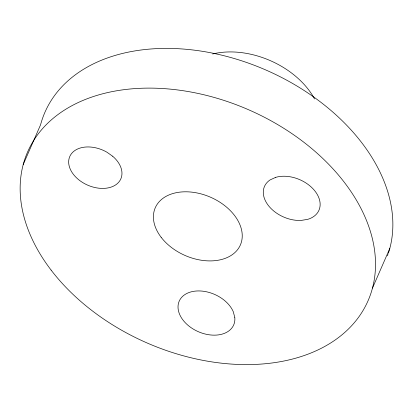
<?xml version="1.0" encoding="UTF-8"?>
<svg xmlns="http://www.w3.org/2000/svg" width="413" height="413" viewBox="0 0 413 413"><rect width="100%" height="100%" fill="white"/><g stroke="black" fill="none" stroke-linecap="round" stroke-linejoin="round"><path stroke-width="0.62" d="M23.2 164.57L40.546 124.86A185.773 127.173 23.6 0 1 251.502 64.232A185.773 127.173 23.6 0 1 388.349 253.329M372.454 288.14L389.8 248.43M387.941 254.542A185.773 127.173 23.6 0 1 387.513 255.75M212.643 53.984A74.309 50.866 23.6 0 1 314.536 98.919M275.672 177.368L270.143 179.892A29.726 20.345 23.6 0 0 268.243 205.349A29.726 20.345 23.6 0 0 301.134 220.428L307.757 219.334A29.726 20.345 23.6 0 0 315.186 191.348A29.726 20.345 23.6 0 0 275.672 177.368M112.677 156.243L106.848 152.154A27.867 19.075 23.6 0 0 68.661 161.767A27.867 19.075 23.6 0 0 106.301 188.189A27.867 19.075 23.6 0 0 112.677 156.243M234.796 317.468L233.273 311.712A29.726 20.345 23.6 0 0 186.578 293.597A29.726 20.345 23.6 0 0 196.423 330.813A29.726 20.345 23.6 0 0 234.796 317.468M51.124 270.112A185.773 127.173 23.6 0 0 358.004 318.046A185.773 127.173 23.6 0 0 184.348 90.906A185.773 127.173 23.6 0 0 51.124 270.112M161.153 237.294A46.442 31.791 23.6 0 0 237.867 249.276A46.442 31.791 23.6 0 0 194.456 192.494A46.442 31.791 23.6 0 0 161.153 237.294"/></g></svg>
